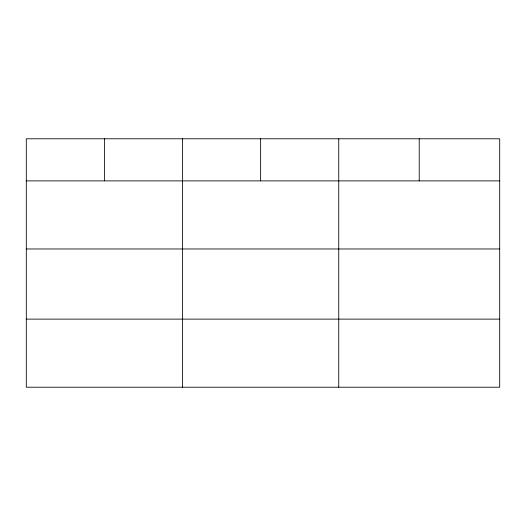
<?xml version="1.0" encoding="UTF-8"?>
<svg xmlns="http://www.w3.org/2000/svg" width="526" height="526" viewBox="0 0 526 526"><rect width="100%" height="100%" fill="white"/><g stroke="black" fill="none" stroke-linecap="round" stroke-linejoin="round"><path stroke-width="0.79" d="M499.7 248.976L499.7 138.785L26.3 138.785L26.3 387.215L499.7 387.215L499.7 248.976L26.3 248.976M26.3 180.885L499.7 180.885M26.3 319.124L499.7 319.124M419.222 138.785L419.222 180.885M338.744 138.785L338.744 387.215M260.633 138.785L260.633 180.885M182.522 138.785L182.522 387.215M104.411 138.785L104.411 180.885"/></g></svg>
